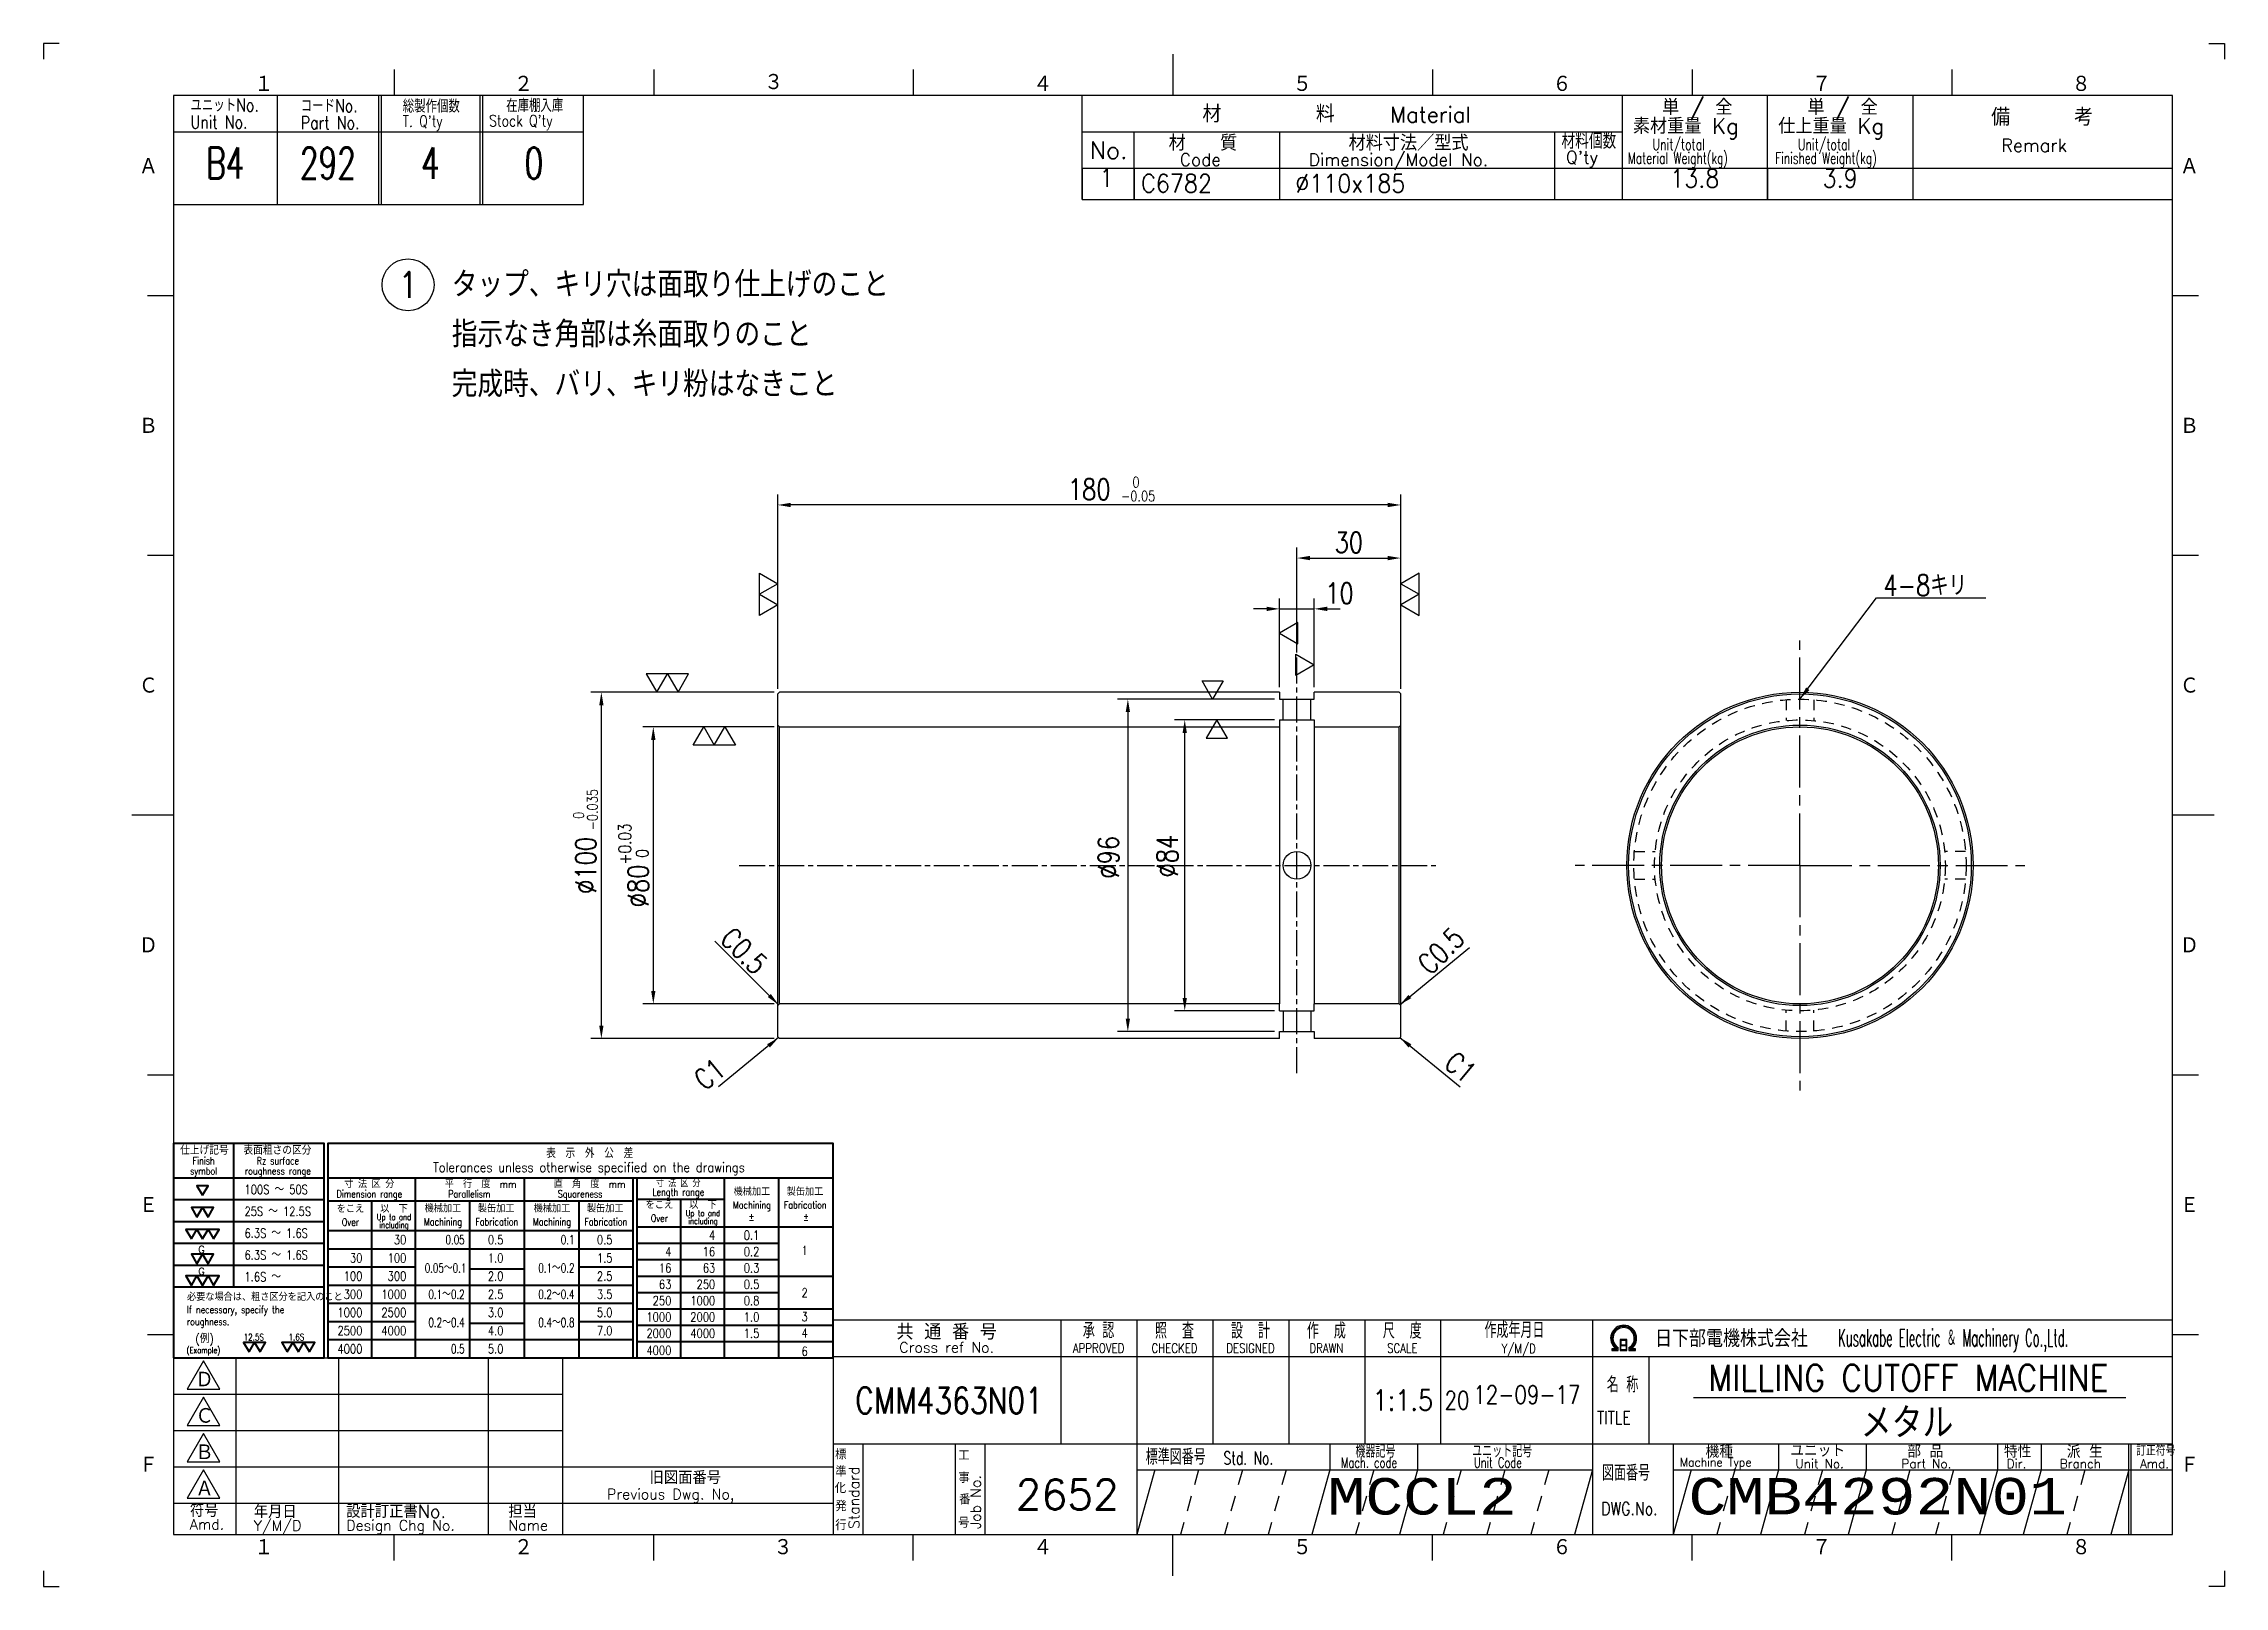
# Model space of a CAD drawing. Extents: x 0 to 630, y 0 to 445.
import ezdxf
from ezdxf.enums import TextEntityAlignment as Align

# ---------------------------------------------------------------- set-up
doc = ezdxf.new("R2010")
doc.units = 0
doc.header["$LTSCALE"] = 1.5
for name, pattern in [('GEN3A', [3.5, 2, -1.5]), ('GEN7', [15, 10, -1.5, 2, -1.5]), ('GEN7A', [7.5, 5, -0.75, 1, -0.75])]:
    doc.linetypes.add(name, pattern=pattern)
doc.layers.get('0').update_dxf_attribs({"linetype": 'CONTINUOUS'})
doc.layers.get('DEFPOINTS').update_dxf_attribs({"linetype": 'CONTINUOUS'})
for name, color, linetype in [('2', 5, 'CONTINUOUS'), ('3A', 6, 'GEN3A'), ('5', 3, 'CONTINUOUS'), ('6', 52, 'CONTINUOUS'), ('7', 4, 'GEN7'), ('7A', 4, 'GEN7A'), ('8', 1, 'CONTINUOUS'), ('RAHM2', 1, 'CONTINUOUS'), ('RAHM3', 52, 'CONTINUOUS')]:
    doc.layers.add(name, color=color, linetype=linetype)
doc.layers.add('WAKU', color=7, linetype='CONTINUOUS', lineweight=40)
doc.styles.add('DIMENSION', font='monotxt.shx', dxfattribs={"bigfont": 'bigfont.shx'})
doc.styles.get("Standard").update_dxf_attribs({"font": 'simplex.shx', "width": 0.8, "bigfont": 'extfont.shx'})
doc.dimstyles.new('GEN-ISO', dxfattribs={"dimscale": 1.5, "dimtxt": 4, "dimasz": 2.5, "dimexe": 2, "dimexo": 1, "dimgap": 1, "dimtad": 3, "dimdec": 0, "dimdsep": 46, "dimtxsty": 'Standard', "dimcen": 0, "dimclrt": 52, "dimadec": 0, "dimazin": 0, "dimtp": 0.1, "dimtm": 0.1, "dimtfac": 0.6, "dimtdec": 0, "dimtmove": 2, "dimatfit": 3, "dimfxl": 1, "dimarcsym": 0})

# ---------------------------------------------------------------- blocks, each defined once
blk = doc.blocks.new('STDBUHIN')
at = {"color": 7}
for p, q in [((0, 0), (0, -6)), ((10, 0), (10, -6)), ((38, 0), (38, -6)), ((91, 0), (91, -6)), ((104, 0), (104, -6)), ((132, 0), (132, -6)), ((160, 0), (160, -6)), ((0, -6), (210, -6))]:
    blk.add_line(p, q, dxfattribs=at)
at = {"layer": 'RAHM3', "color": 7, "width": 0.9}
for tag, p in [('1GENST', (4.710911, -4.609434)), ('4GENST', (96.434633, -4.658422)), ('5GENST', (118, -4.729)), ('6GENST', (146, -4.729))]:
    blk.add_attdef(tag, text='', height=3.5, dxfattribs=at).set_placement(p, align=Align.BOTTOM_CENTER)
at = {"layer": 'RAHM3', "color": 7}
for tag, p, width in [('2GENST', (11.373533, -4.658422), 0.8), ('3GENST', (41.070972, -4.658422), 0.8), ('7GENST', (162.759538, -4.671383), 0.9)]:
    blk.add_attdef(tag, p, '', height=3.5, dxfattribs=dict(at, width=width))
blk = doc.blocks.new('GENBALLOON1')
blk.add_circle((0, 0), 5)
at = {"flags": 1}
blk.add_attdef('GEN_PARENT', text='', height=2.5, dxfattribs=at).set_placement((0, 0), align=Align.MIDDLE)
blk.add_attdef('REF_NO', text='', height=3.5).set_placement((0, 0), align=Align.MIDDLE)
at = {"color": 7, "flags": 1}
for tag, p in [('5GENINF', (6.43, 0.96)), ('6GENINF', (6.43, 0.63)), ('7GENINF', (6.43, 0.3)), ('8GENINF', (6.43, -0.04)), ('9GENINF', (6.43, -0.37)), ('3GENINF', (6.43, -2.34)), ('4GENINF', (6.43, -2.67)), ('10GENINF', (6.43, -0.7)), ('11GENINF', (6.43, -1)), ('12GENINF', (6.43, -1.34)), ('13GENINF', (6.43, -1.67)), ('14GENINF', (6.43, -2)), ('15GENINF', (6.43, -3)), ('16GENINF', (6.43, -3.34)), ('17GENINF', (6.43, -3.7)), ('18GENINF', (6.43, -4.04)), ('19GENINF', (6.43, -4.37)), ('20GENINF', (6.43, -4.7)), ('21GENINF', (6.43, -5.04)), ('22GENINF', (6.43, -5.37))]:
    blk.add_attdef(tag, p, '', height=0.2, dxfattribs=at)
blk = doc.blocks.new('*D3')
at = {"layer": '5', "color": 0, "lineweight": -2, "transparency": 16777216}
for p, q in [((355.57, 256.2), (310.22, 256.2)), ((313.22, 252.45), (313.22, 163.95)), ((355.57, 160.2), (310.22, 160.2))]:
    blk.add_line(p, q, dxfattribs=at)
at = {"layer": '5', "color": 0, "transparency": 16777216}
for points in [[(312.6, 252.45), (313.85, 252.45), (313.22, 256.2)], [(312.6, 163.95), (313.85, 163.95), (313.22, 160.2)]]:
    blk.add_solid(points, dxfattribs=at)
at = {"layer": 'DEFPOINTS', "color": 0, "transparency": 16777216}
for p in [(357.07, 256.2), (313.22, 160.2), (357.07, 160.2)]:
    blk.add_point(p, dxfattribs=at)
at = {"layer": '5', "color": 52, "transparency": 16777216, "insert": (307.63, 210.55), "char_height": 6, "attachment_point": 5, "rotation": 90}
blk.add_mtext('%%C96', dxfattribs=at)
blk = doc.blocks.new('許容数値')
at = {"layer": '5', "color": 52, "width": 0.8}
for tag, p in [('上', (0, 3.2)), ('下', (0, 0))]:
    blk.add_attdef(tag, p, '', height=2.4, dxfattribs=at)
blk = doc.blocks.new('*D4')
at = {"layer": '5', "color": 0, "lineweight": -2, "transparency": 16777216}
for p, q in [((851.53, 258.2), (798.59, 258.2)), ((801.59, 161.95), (801.59, 254.45)), ((851.53, 158.2), (798.59, 158.2))]:
    blk.add_line(p, q, dxfattribs=at)
at = {"layer": '5', "color": 0, "transparency": 16777216}
for points in [[(800.97, 254.45), (802.22, 254.45), (801.59, 258.2)], [(800.97, 161.95), (802.22, 161.95), (801.59, 158.2)]]:
    blk.add_solid(points, dxfattribs=at)
at = {"layer": 'DEFPOINTS', "color": 0, "transparency": 16777216}
for p in [(801.59, 258.2), (853.03, 258.2), (853.03, 158.2)]:
    blk.add_point(p, dxfattribs=at)
at = {"layer": '5', "color": 52, "transparency": 16777216, "insert": (797.09, 208.2), "char_height": 6, "attachment_point": 5, "rotation": 90}
blk.add_mtext('%%C100', dxfattribs=at)
blk = doc.blocks.new('*D5')
at = {"layer": '5', "color": 0, "lineweight": -2, "transparency": 16777216}
for p, q in [((852.53, 259.2), (852.53, 315.28)), ((1032.53, 259.2), (1032.53, 315.28)), ((1028.78, 312.28), (856.28, 312.28))]:
    blk.add_line(p, q, dxfattribs=at)
at = {"layer": '5', "color": 0, "transparency": 16777216}
for points in [[(856.28, 312.9), (856.28, 311.65), (852.53, 312.28)], [(1028.78, 312.9), (1028.78, 311.65), (1032.53, 312.28)]]:
    blk.add_solid(points, dxfattribs=at)
at = {"layer": 'DEFPOINTS', "color": 0, "transparency": 16777216}
for p in [(852.53, 312.28), (852.53, 257.7), (1032.53, 257.7)]:
    blk.add_point(p, dxfattribs=at)
at = {"layer": '5', "color": 52, "transparency": 16777216, "insert": (942.53, 316.78), "char_height": 6, "attachment_point": 5}
blk.add_mtext('180', dxfattribs=at)
blk = doc.blocks.new('*D6')
at = {"layer": '5', "color": 0, "lineweight": -2, "transparency": 16777216}
for p, q in [((362.07, 269.7), (362.07, 299.95)), ((365.82, 296.95), (388.32, 296.95)), ((392.07, 259.2), (392.07, 299.95))]:
    blk.add_line(p, q, dxfattribs=at)
at = {"layer": '5', "color": 0, "transparency": 16777216}
for points in [[(365.82, 297.57), (365.82, 296.32), (362.07, 296.95)], [(388.32, 297.57), (388.32, 296.32), (392.07, 296.95)]]:
    blk.add_solid(points, dxfattribs=at)
at = {"layer": 'DEFPOINTS', "color": 0, "transparency": 16777216}
for p in [(392.07, 296.95), (362.07, 268.2), (392.07, 257.7)]:
    blk.add_point(p, dxfattribs=at)
at = {"layer": '5', "color": 52, "transparency": 16777216, "insert": (377.07, 301.45), "char_height": 6, "attachment_point": 5}
blk.add_mtext('30', dxfattribs=at)
blk = doc.blocks.new('*D7')
at = {"layer": '5', "color": 0, "lineweight": -2, "transparency": 16777216}
for p, q in [((357.07, 259.7), (357.07, 285.28)), ((367.07, 259.7), (367.07, 285.28)), ((353.32, 282.28), (349.57, 282.28)), ((357.07, 282.28), (367.07, 282.28)), ((370.82, 282.28), (374.57, 282.28))]:
    blk.add_line(p, q, dxfattribs=at)
at = {"layer": '5', "color": 0, "transparency": 16777216}
for points in [[(353.32, 282.9), (353.32, 281.65), (357.07, 282.28)], [(370.82, 282.9), (370.82, 281.65), (367.07, 282.28)]]:
    blk.add_solid(points, dxfattribs=at)
at = {"layer": 'DEFPOINTS', "color": 0, "transparency": 16777216}
for p in [(367.07, 282.28), (357.07, 258.2), (367.07, 258.2)]:
    blk.add_point(p, dxfattribs=at)
at = {"layer": '5', "color": 52, "transparency": 16777216, "insert": (374.37, 286.78), "char_height": 6, "attachment_point": 5}
blk.add_mtext('10', dxfattribs=at)
blk = doc.blocks.new('*D8')
at = {"layer": '5', "color": 0, "lineweight": -2, "transparency": 16777216}
for p, q in [((355.57, 250.2), (326.66, 250.2)), ((329.66, 169.95), (329.66, 246.45)), ((355.57, 166.2), (326.66, 166.2))]:
    blk.add_line(p, q, dxfattribs=at)
at = {"layer": '5', "color": 0, "transparency": 16777216}
for points in [[(329.03, 246.45), (330.28, 246.45), (329.66, 250.2)], [(329.03, 169.95), (330.28, 169.95), (329.66, 166.2)]]:
    blk.add_solid(points, dxfattribs=at)
at = {"layer": 'DEFPOINTS', "color": 0, "transparency": 16777216}
for p in [(329.66, 250.2), (357.07, 250.2), (357.07, 166.2)]:
    blk.add_point(p, dxfattribs=at)
at = {"layer": '5', "color": 52, "transparency": 16777216, "insert": (324.63, 210.88), "char_height": 6, "attachment_point": 5, "rotation": 90}
blk.add_mtext('%%C84', dxfattribs=at)
blk = doc.blocks.new('*D9')
at = {"layer": '5', "color": 0, "lineweight": -2, "transparency": 16777216}
for p, q in [((851.53, 248.2), (813.59, 248.2)), ((816.59, 244.45), (816.59, 171.95)), ((851.53, 168.2), (813.59, 168.2))]:
    blk.add_line(p, q, dxfattribs=at)
at = {"layer": '5', "color": 0, "transparency": 16777216}
for points in [[(815.97, 244.45), (817.22, 244.45), (816.59, 248.2)], [(815.97, 171.95), (817.22, 171.95), (816.59, 168.2)]]:
    blk.add_solid(points, dxfattribs=at)
at = {"layer": 'DEFPOINTS', "color": 0, "transparency": 16777216}
for p in [(853.03, 248.2), (816.59, 168.2), (853.03, 168.2)]:
    blk.add_point(p, dxfattribs=at)
at = {"layer": '5', "color": 52, "transparency": 16777216, "insert": (810.89, 208.2), "char_height": 6, "attachment_point": 5, "rotation": 90}
blk.add_mtext('%%C80{\\H3.600000;\\S+0.03^  0;}', dxfattribs=at)
blk = doc.blocks.new('1A3ﾌﾞﾋﾝ')
at = {"layer": 'RAHM2', "color": 5, "linetype": 'Continuous'}
for p, q in [((3, 297), (0, 297)), ((0, 297), (0, 294)), ((217.5, 295), (217.5, 287)), ((417, 297), (420, 297)), ((420, 297), (420, 294)), ((67.5, 292), (67.5, 287)), ((117.5, 292), (117.5, 287)), ((167.5, 292), (167.5, 287)), ((267.5, 292), (267.5, 287)), ((317.5, 292), (317.5, 287)), ((367.5, 292), (367.5, 287)), ((410, 287), (25, 287)), ((25, 287), (25, 10)), ((104, 266), (104, 287)), ((410, 10), (410, 287)), ((25, 266), (64.5, 266)), ((64.5, 266), (104, 266)), ((20, 248.5), (25, 248.5)), ((410, 248.5), (415, 248.5)), ((20, 198.5), (25, 198.5)), ((410, 198.5), (415, 198.5)), ((17, 148.5), (25, 148.5)), ((410, 148.5), (418, 148.5)), ((20, 98.5), (25, 98.5)), ((410, 98.5), (415, 98.5)), ((20, 48.5), (25, 48.5)), ((410, 48.5), (415, 48.5)), ((25, 10), (410, 10)), ((67.5, 5), (67.5, 10)), ((117.5, 5), (117.5, 10)), ((217.5, 2), (217.5, 10)), ((267.5, 5), (267.5, 10)), ((317.5, 5), (317.5, 10)), ((367.5, 5), (367.5, 10)), ((0, 3), (0, 0)), ((0, 0), (3, 0)), ((420, 0), (417, 0)), ((420, 3), (420, 0))]:
    blk.add_line(p, q, dxfattribs=at)
at = {"layer": 'RAHM2', "color": 7, "linetype": 'Continuous'}
for p, q in [((45, 287), (45, 266)), ((64.5, 287), (64.5, 266)), ((65, 287), (65, 266)), ((84, 287), (84, 266)), ((84.5, 287), (84.5, 266)), ((200, 267), (200, 287)), ((304, 287), (304, 267)), ((332, 267), (332, 287)), ((360, 287), (360, 267)), ((25, 280), (64.5, 280)), ((64.5, 280), (104, 280)), ((200, 280), (304, 280)), ((210, 267), (210, 280)), ((238, 280), (238, 267)), ((291, 280), (291, 267)), ((200, 273), (410, 273)), ((200, 267), (410, 267)), ((195.93, 51.26), (195.93, 27.42)), ((210.55, 51.26), (210.55, 10)), ((225.18, 51.26), (225.18, 27.42)), ((239.8, 51.26), (239.8, 27.42)), ((254.43, 51.26), (254.43, 27.42)), ((269.05, 51.26), (269.05, 27.42)), ((298.3, 51.26), (298.3, 10)), ((25, 44), (100, 44)), ((37, 44), (37, 10)), ((56.8, 44), (56.8, 10)), ((85.6, 44), (85.6, 10)), ((100, 10), (100, 44)), ((152.05, 44.26), (410, 44.26)), ((269.05, 44.26), (269.05, 27.42)), ((298.3, 44.26), (298.3, 44.26)), ((309.17, 44.26), (309.17, 27.42)), ((25, 37), (100, 37)), ((25, 30), (100, 30)), ((152.05, 27.42), (410, 27.42)), ((157.77, 27.42), (157.77, 10)), ((175.59, 27.42), (175.59, 10)), ((181.3, 27.42), (181.3, 10)), ((247.73, 27.42), (247.73, 22.42)), ((264.59, 27.42), (264.59, 22.42)), ((313.83, 27.42), (313.83, 10)), ((334.15, 27.42), (334.15, 22.42)), ((351, 27.42), (351, 22.42)), ((376.29, 27.42), (376.29, 22.42)), ((384.72, 27.42), (384.72, 22.42)), ((401.57, 10), (401.57, 27.42)), ((402.07, 10), (402.07, 27.42)), ((25, 23), (100, 23)), ((100, 23), (152.05, 23)), ((210.55, 22.42), (298.3, 22.42)), ((313.83, 22.42), (410, 22.42)), ((25, 16), (100, 16)), ((100, 16), (152.05, 16)), ((167.5, 5), (167.5, 10))]:
    blk.add_line(p, q, dxfattribs=at)
at = {"layer": 'RAHM2', "color": 3, "linetype": 'Continuous'}
for p, q in [((317.73, 36.35), (401.03, 36.35)), ((214.02, 22.42), (210.55, 10)), ((247.73, 22.42), (244.26, 10)), ((264.59, 22.42), (261.12, 10)), ((298.3, 22.42), (294.83, 10)), ((334.15, 22.42), (330.68, 10)), ((351, 22.42), (347.54, 10)), ((376.29, 22.42), (372.82, 10)), ((384.72, 22.42), (381.25, 10))]:
    blk.add_line(p, q, dxfattribs=at)
at = {"layer": 'RAHM2', "color": 3, "linetype": 'GEN3A'}
for p, q in [((222.44, 22.42), (218.98, 10)), ((230.87, 22.42), (227.41, 10)), ((239.3, 22.42), (235.84, 10)), ((256.16, 22.42), (252.69, 10)), ((273.01, 22.42), (269.55, 10)), ((281.44, 22.42), (277.98, 10)), ((289.87, 22.42), (286.41, 10)), ((325.72, 22.42), (322.25, 10)), ((342.57, 22.42), (339.11, 10)), ((359.43, 22.42), (355.97, 10)), ((367.86, 22.42), (364.39, 10)), ((393.14, 22.42), (389.68, 10))]:
    blk.add_line(p, q, dxfattribs=at)
at = {"layer": 'RAHM2', "color": 5, "linetype": 'Continuous'}
blk.add_lwpolyline([(410, 51.26), (152.05, 51.26), (152.05, 10)], dxfattribs=at)
at = {"layer": 'RAHM2', "color": 7, "linetype": 'Continuous'}
for points in [[(303.62, 47.51), (303.62, 45.4), (304.92, 45.4), (304.92, 47.51), (303.62, 47.51)], [(303.77, 47.36), (303.77, 46.53), (304.77, 46.53), (304.77, 47.36), (303.77, 47.36)], [(304.77, 46.38), (304.77, 45.55), (303.77, 45.55), (303.77, 46.38), (304.77, 46.38)], [(302.02, 45.4), (303.22, 45.4), (303.22, 46.01)], [(302.02, 45.58), (302.97, 45.58), (302.97, 45.91)], [(302.72, 45.82), (302.72, 45.75), (302.02, 45.75), (302.02, 45.4)], [(305.32, 45.98), (305.32, 45.4), (306.58, 45.4), (306.58, 45.75), (305.85, 45.75), (305.85, 45.8)], [(305.57, 45.87), (305.57, 45.58), (306.58, 45.58)]]:
    blk.add_lwpolyline(points, dxfattribs=at)
for points in [[(30.79, 43.41), (27.65, 37.97), (33.92, 37.97)], [(30.79, 36.41), (27.65, 30.97), (33.92, 30.97)], [(30.79, 29.41), (27.65, 23.97), (33.92, 23.97)], [(30.79, 22.41), (27.65, 16.97), (33.92, 16.97)]]:
    blk.add_lwpolyline(points, close=True, dxfattribs=at)
at = {"layer": 'RAHM2', "color": 3, "linetype": 'Continuous'}
for points in [[(317.29, 22.42), (313.83, 10)], [(401.57, 22.42), (401.57, 22.42), (398.11, 10)]]:
    blk.add_lwpolyline(points, dxfattribs=at)
at = {"layer": 'RAHM2', "color": 7, "linetype": 'Continuous'}
for radius, start, end in [(2.5, 308.2706, 230.8952), (2.28, 303.9949, 234.4013), (2.06, 299.8294, 238.4756)]:
    blk.add_arc((304.3, 47.76), radius, start, end, dxfattribs=at)
at = {"layer": 'RAHM2', "color": 5, "linetype": 'Continuous'}
for s, p in [('１', (40.6, 287.58)), ('２', (90.6, 287.58)), ('４', (190.6, 287.58)), ('５', (240.6, 287.58)), ('６', (290.6, 287.58)), ('７', (340.6, 287.58)), ('８', (390.6, 287.58)), ('Ａ', (18.36, 271.74)), ('Ａ', (411.44, 271.74)), ('Ｂ', (18.36, 221.74)), ('Ｂ', (411.44, 221.74)), ('Ｃ', (18.36, 171.74)), ('Ｃ', (411.44, 171.74)), ('Ｄ', (18.36, 121.74)), ('Ｄ', (411.44, 121.74)), ('Ｅ', (18.36, 71.74)), ('Ｅ', (411.44, 71.74)), ('Ｆ', (18.36, 21.74)), ('Ｆ', (411.44, 21.74)), ('１', (40.6, 5.87)), ('２', (90.6, 5.87)), ('３', (140.6, 5.87)), ('４', (190.6, 5.87)), ('５', (240.6, 5.87)), ('６', (290.6, 5.87)), ('７', (340.6, 5.87)), ('８', (390.6, 5.87))]:
    blk.add_text(s, height=3.31, dxfattribs=at).set_placement(p)
blk.add_text('３', height=3.31, dxfattribs=at).set_placement((140.6, 289.58), align=Align.MIDDLE)
at = {"layer": 'RAHM2', "color": 7, "linetype": 'Continuous'}
for s, height, width, p in [('ユニットNo.', 2.5, 0.8, (28.29, 283.92)), ('コードNo.', 2.5, 0.8, (49.52, 283.81)), ('総製作個数', 2.5, 0.8, (69.17, 283.72)), ('在庫棚入庫', 2.5, 0.8, (89.08, 283.82)), ('Unit No.', 2.5, 0.8, (28.29, 280.64)), ('Part No.', 2.5, 0.8, (49.52, 280.53)), ("T. Q'ty", 2.2, 0.8, (69.17, 280.96)), ("Stock Q'ty", 2.2, 0.8, (85.8, 281.06)), ('材料個数', 3, 0.8, (292.32, 276.75)), ('Unit/total', 2.2, 0.7, (309.86, 276.49)), ('Unit/total', 2.2, 0.7, (337.86, 276.49)), ('Material Weight(kg)', 2.2, 0.68, (305.1, 273.86)), ('Finished Weight(kg)', 2.2, 0.68, (333.46, 273.86)), ('作成年月日', 3, 0.7, (277.49, 47.82)), ('Y/M/D', 1.8, 0.8, (280.79, 44.87)), ('Kusakabe Electric ＆ Machinery Co.,Ltd.', 3.3108, 0.5, (345.56, 46.19)), ('名 称', 3, 0.7, (301.06, 37.33)), ('20', 3.5, 0.8, (269.81, 34.08)), ('TITLE', 2.5, 0.8, (299.18, 31.25)), ('標準図番号', 3, 0.7, (212.26, 23.44)), ('Std. No.', 2.5, 0.7, (227.23, 23.44)), ('機器記号', 2.5, 0.7, (252.65, 24.77)), ('ユニット記号', 2.5, 0.7, (275.14, 24.85)), ('訂正符号', 2, 0.7, (403.01, 25.16)), ('Mach. code', 2, 0.7, (249.86, 22.83)), ('Unit Code', 2, 0.7, (275.45, 22.83)), ('図面番号', 3, 0.7, (300.15, 20.37)), ('Machine Type', 1.7, 0.9, (315.15, 23.05))]:
    blk.add_text(s, height=height, dxfattribs=dict(at, width=width)).set_placement(p)
for s, height, p in [('単 / 全', 3, (311.71, 283.26)), ('単 / 全', 3, (339.71, 283.26)), ('材\u3000\u3000\u3000\u3000\u3000料', 3.311, (223.18, 281.82)), ('Material', 3, (259.34, 281.82)), ('素材重量 Kg', 3, (306.08, 279.63)), ('仕上重量 Kg', 3, (334.08, 279.63)), ('備     考', 3.311, (375.08, 281.21)), ('No.', 3.311, (201.5, 274.82)), ('材\u3000\u3000質', 3, (216.68, 276.39)), ('材料寸法／型式', 3, (251.33, 276.39)), ('Remark', 2.5, (377.03, 276.16)), ('Code', 2.4, (218.82, 273.45)), ('Dimension/Model No.', 2.4, (243.65, 273.45)), ("Q'ty", 2.4, (293.19, 273.93)), ('Ｄ', 3.2, (29.23, 38.2)), ('Ｃ', 3.2, (29.23, 31.2)), ('Ｂ', 3.2, (29.23, 24.2)), ('標', 2, (152.44, 24.43)), ('工', 2, (176.15, 24.24)), ('機種', 2.4, (320.08, 24.76)), ('ユニット', 2.4, (336.39, 24.96)), ('部 品', 2.4, (358.93, 24.79)), ('特性', 2.4, (377.55, 24.78)), ('派 生', 2.4, (389.65, 24.72)), ('旧図面番号', 2.5, (116.71, 19.69)), ('準', 2, (152.47, 21.11)), ('事', 2, (176.17, 19.92)), ('Unit No.', 1.7, (337.39, 22.76)), ('Part No.', 1.7, (357.81, 22.76)), ('Dir.', 1.7, (378.09, 22.76)), ('Branch', 1.7, (388.28, 22.76)), ('Amd.', 1.7, (403.74, 22.76)), ('Ａ', 3.2, (29.23, 17.2)), ('Previous Dwg. No,', 2, (108.5, 16.75)), ('化', 2, (152.37, 17.95)), ('番', 2, (176.31, 15.76)), ('Amd.', 2, (28.17, 10.93)), ('符号', 2.5, (28.17, 13.37)), ('Y/M/D', 2, (40.49, 10.7)), ('年月日', 2.5, (40.49, 13.14)), ('設計訂正書No.', 2.5, (58.29, 13.18)), ('Design Chg No.', 2, (58.29, 10.75)), ('担当', 2.5, (89.5, 13.18)), ('Name', 2, (89.5, 10.75)), ('行', 2, (152.46, 10.82)), ('発', 2, (152.46, 14.47)), ('号', 2, (176.11, 11.28))]:
    blk.add_text(s, height=height, dxfattribs=at).set_placement(p)
for s, height, p in [('共 通 番 号', 3, (173.93, 49.14)), ('Cross ref No.', 2, (173.93, 46.01))]:
    blk.add_text(s, height=height, dxfattribs=at).set_placement(p, align=Align.MIDDLE)
for s, height, width, p in [('承 認', 3, 0.7, (203.18, 49.35)), ('照  査', 3, 0.7, (217.8, 49.35)), ('設  計', 3, 0.7, (232.43, 49.35)), ('作  成', 3, 0.7, (247.05, 49.35)), ('尺  度', 3, 0.7, (261.67, 49.35)), ('APPROVED', 1.8, 0.8, (203.18, 45.85)), ('CHECKED', 1.8, 0.8, (217.8, 45.85)), ('DESIGNED', 1.8, 0.8, (232.43, 45.85)), ('DRAWN', 1.8, 0.8, (247.05, 45.85)), ('SCALE', 1.8, 0.8, (261.67, 45.85)), ('DWG.No.', 2.5, 0.8, (305.41, 14.96))]:
    blk.add_text(s, height=height, dxfattribs=dict(at, width=width)).set_placement(p, align=Align.MIDDLE)
at = {"layer": 'RAHM2', "color": 7, "linetype": 'Continuous', "width": 0.844147}
blk.add_text('日下部電機株式会社', height=3.311, dxfattribs=at).set_placement((310.35, 46.06), (339.79, 46.06), align=Align.FIT)
at = {"layer": 'RAHM2', "color": 7, "linetype": 'Continuous'}
for s, p in [('Standard', (157.07, 11.05)), ('Job No.', (180.5, 11.05))]:
    blk.add_text(s, height=2, rotation=90, dxfattribs=at).set_placement(p)
at = {"layer": 'RAHM2', "color": 5, "linetype": 'Continuous', "width": 0.7}
for tag, p in [('HEADER3', (35, 274.01)), ('HEADER4', (54.75, 274)), ('HEADER15', (74.49, 274)), ('HEADER16', (94.43, 274))]:
    blk.add_attdef(tag, text='', height=6, dxfattribs=at).set_placement(p, align=Align.MIDDLE)
at = {"layer": 'RAHM2', "color": 7, "linetype": 'Continuous'}
blk.add_attdef('HEADER5', text='', height=2.5, dxfattribs=at).set_placement((63.69, 267.1), align=Align.BOTTOM_RIGHT)
for tag, height, width, p in [('HEADER1', 5, 0.9, (359.12, 40.15)), ('HEADER25', 3.2, 0.63, (46.91, 40.38)), ('HEADER23', 3.33, 0.8, (71.4, 40.2)), ('HEADER24', 3.5, 0.8, (92.57, 40.22)), ('HEADER7', 5, 0.8, (174.38, 35.8)), ('GEN-TITLE-SCA', 4, 0.85, (261.79, 35.85)), ('HEADER22', 3.2, 0.63, (46.91, 33.38)), ('HEADER20', 3.33, 0.8, (71.4, 33.2)), ('HEADER21', 3.5, 0.8, (92.57, 33.22)), ('HEADER2', 6, 0.9, (358.89, 31.68)), ('HEADER19', 3.2, 0.63, (46.91, 26.38)), ('HEADER17', 3.33, 0.8, (71.4, 26.2)), ('HEADER18', 3.5, 0.8, (92.57, 26.22)), ('HEADER11', 3.2, 0.63, (46.91, 19.38)), ('HEADER9', 3.33, 0.8, (71.4, 19.2)), ('HEADER10', 3.5, 0.8, (92.57, 19.22)), ('HEADER14', 3.31, 0.8, (126.54, 12.82))]:
    blk.add_attdef(tag, text='', height=height, dxfattribs=dict(at, width=width)).set_placement(p, align=Align.MIDDLE)
at = {"layer": 'RAHM2', "color": 7, "linetype": 'Continuous', "width": 0.8}
blk.add_attdef('GEN-TITLE-DAT', text='', height=3.5, dxfattribs=at).set_placement((275.35, 34.1), align=Align.BOTTOM_LEFT)
at = {"layer": 'RAHM2', "color": 5, "linetype": 'Continuous'}
blk.add_attdef('HEADER6', text='', height=5.8, dxfattribs=at).set_placement((207.09, 13.03), align=Align.BOTTOM_RIGHT)
at = {"layer": 'RAHM2', "color": 5, "linetype": 'Continuous', "style": 'DIMENSION', "width": 1.2}
for tag, p in [('HEADER13', (213.56, 11.75)), ('HEADER12', (247.26, 11.72)), ('GEN-TITLE-DWG', (316.79, 11.74))]:
    blk.add_attdef(tag, text='', height=7.02, dxfattribs=at).set_placement(p, align=Align.BOTTOM_LEFT)
at = {"layer": 'RAHM2', "color": 5, "linetype": 'Continuous', "style": 'DIMENSION'}
blk.add_attdef('HEADER8', text='', height=7.02, dxfattribs=at).set_placement((408.58, 11.71), align=Align.BOTTOM_RIGHT)
blk = doc.blocks.new('注釈')
at = {"layer": '6', "width": 0.9}
for s, p in [('タップ、キリ穴は面取り仕上げのこと', (0, 19.2)), ('指示なき角部は糸面取りのこと', (0, 9.6)), ('完成時、バリ、キリ粉はなきこと', (0, 0))]:
    blk.add_text(s, height=5, dxfattribs=at).set_placement(p)
blk = doc.blocks.new('A$C09225E11')
at = {"layer": 'WAKU', "color": 7, "linetype": 'Continuous'}
for p, q in [((11.55, 41.26), (11.55, 13.66)), ((0, 34.66), (29.05, 34.66)), ((29.75, 34.66), (127.05, 34.66)), ((46.55, 34.66), (46.55, 0)), ((67.55, 34.66), (67.55, 0)), ((88.55, 0), (88.55, 34.66)), ((89.25, 34.66), (89.25, 0)), ((106.05, 34.66), (106.05, 0)), ((116.55, 34.66), (116.55, 0)), ((29.75, 30.21), (88.55, 30.21)), ((38.15, 30.21), (38.15, 0)), ((57.05, 30.21), (57.05, 0)), ((78.05, 30.21), (78.05, 0)), ((89.25, 30.56), (106.05, 30.56)), ((97.65, 32.56), (97.65, 32.54)), ((97.65, 30.56), (97.65, 0)), ((29.75, 24.5), (88.55, 24.5)), ((89.25, 25.2), (127.05, 25.2)), ((0, 13.66), (29.05, 13.66))]:
    blk.add_line(p, q, dxfattribs=at)
at = {"layer": 'WAKU', "color": 3}
for p, q in [((0, 30.46), (29.05, 30.46)), ((0, 26.26), (29.05, 26.26)), ((0, 22.06), (29.05, 22.06)), ((89.25, 22.05), (116.55, 22.05)), ((0, 17.86), (29.05, 17.86)), ((29.75, 21), (88.55, 21)), ((29.75, 17.5), (46.55, 17.5)), ((57.05, 17.15), (67.55, 17.15)), ((89.25, 18.9), (116.55, 18.9)), ((29.75, 14), (88.55, 14)), ((89.25, 15.75), (127.05, 15.75)), ((29.75, 10.5), (88.55, 10.5)), ((89.25, 9.45), (127.05, 9.45)), ((29.75, 7), (46.55, 7)), ((57.05, 6.65), (67.55, 6.65)), ((89.25, 6.3), (127.05, 6.3)), ((29.75, 3.5), (88.55, 3.5)), ((89.25, 3.15), (127.05, 3.15))]:
    blk.add_line(p, q, dxfattribs=at)
at = {"layer": 'WAKU'}
for p, q in [((78.05, 17.5), (88.55, 17.5)), ((89.25, 12.6), (116.55, 12.6)), ((78.05, 7), (88.55, 7))]:
    blk.add_line(p, q, dxfattribs=at)
for points in [[(0, 0), (29.05, 0), (29.05, 41.26), (0, 41.26)], [(29.75, 0), (127.05, 0), (127.05, 41.26), (29.75, 41.26)]]:
    blk.add_lwpolyline(points, close=True, dxfattribs=at)
at = {"layer": 'WAKU', "color": 7, "linetype": 'Continuous'}
for points in [[(5.6, 31.29), (6.66, 33.12), (4.54, 33.12), (5.6, 31.29)], [(4.54, 27.09), (5.6, 28.92), (3.48, 28.92), (4.54, 27.09)], [(6.66, 27.09), (7.72, 28.92), (5.6, 28.92), (6.66, 27.09)], [(3.48, 22.89), (4.54, 24.72), (2.42, 24.72), (3.48, 22.89)], [(5.6, 22.89), (6.66, 24.72), (4.54, 24.72), (5.6, 22.89)], [(7.72, 22.89), (8.78, 24.72), (6.66, 24.72), (7.72, 22.89)], [(4.54, 18.12), (5.6, 19.96), (3.48, 19.96), (4.54, 18.12)], [(6.66, 18.12), (7.72, 19.96), (5.6, 19.96), (6.66, 18.12)], [(3.48, 13.92), (4.54, 15.76), (2.42, 15.76), (3.48, 13.92)], [(5.6, 13.92), (6.66, 15.76), (4.54, 15.76), (5.6, 13.92)], [(7.72, 13.92), (8.78, 15.76), (6.66, 15.76), (7.72, 13.92)], [(14.56, 1.14), (15.62, 2.98), (13.49, 2.98), (14.56, 1.14)], [(16.68, 1.14), (17.74, 2.98), (15.62, 2.98), (16.68, 1.14)], [(21.93, 1.14), (22.99, 2.98), (20.87, 2.98), (21.93, 1.14)], [(24.06, 1.14), (25.12, 2.98), (22.99, 2.98), (24.06, 1.14)], [(26.18, 1.14), (27.24, 2.98), (25.12, 2.98), (26.18, 1.14)]]:
    blk.add_lwpolyline(points, close=True, dxfattribs=at)
for s, height, width, p in [('仕上げ記号', 1.54, 0.9, (5.97, 39.13)), ('Finish', 1.4, 0.8, (5.82, 37.24)), ('表面粗さの区分', 1.54, 0.9, (20.03, 39.13)), ('Rz surface', 1.4, 0.8, (20.12, 37.24)), ('表\u3000示\u3000外\u3000公\u3000差', 1.8, 0.9, (80.18, 38.48)), ('symbol', 1.4, 0.8, (5.82, 35.27)), ('roughness range', 1.4, 0.8, (20.12, 35.27)), ('寸 法 区 分', 1.4, 0.9, (37.73, 32.71)), ('Tolerances unless otherwise specified on the drawings', 1.8, 0.9, (80.02, 35.77)), ('平\u3000行\u3000度\u3000mm', 1.4, 0.9, (59.16, 32.71)), ('直\u3000角\u3000度\u3000mm', 1.4, 0.9, (80.16, 32.71)), ('寸 法 区 分', 1.4, 0.8, (97.23, 32.89)), ('Dimension range', 1.4, 0.8, (37.73, 30.86)), ('をこえ', 1.4, 0.9, (34.09, 27.95)), ('以\u3000下', 1.4, 0.9, (42.49, 27.95)), ('機械加工', 1.4, 0.9, (51.91, 28.02)), ('Parallelism', 1.4, 0.8, (56.99, 30.86)), ('製缶加工', 1.4, 0.9, (62.16, 28.02)), ('機械加工', 1.4, 0.9, (72.91, 28.02)), ('Squareness', 1.4, 0.8, (78.32, 30.86)), ('製缶加工', 1.4, 0.9, (83.16, 28.02)), ('をこえ', 1.4, 0.9, (93.59, 28.7)), ('Length range', 1.4, 0.8, (97.23, 31.21)), ('以\u3000下', 1.4, 0.9, (101.99, 28.7)), ('Machining', 1.4, 0.8, (111.41, 28.72)), ('機械加工', 1.4, 0.9, (111.41, 31.24)), ('Fabrication', 1.4, 0.8, (121.68, 28.72)), ('製缶加工', 1.4, 0.9, (121.64, 31.24)), ('Over', 1.4, 0.8, (34.09, 25.42)), ('Up to and', 1.2, 0.8, (42.48, 26.5)), ('including', 1.2, 0.8, (42.49, 24.98)), ('Machining', 1.4, 0.8, (51.91, 25.49)), ('Fabrication', 1.4, 0.8, (62.28, 25.49)), ('Machining', 1.4, 0.8, (72.91, 25.49)), ('Fabrication', 1.4, 0.8, (83.28, 25.49)), ('Over', 1.4, 0.8, (93.59, 26.17)), ('Up to and', 1.2, 0.8, (101.98, 27.25)), ('including', 1.2, 0.8, (101.99, 25.73)), ('%%P', 1.4, 0.9, (111.33, 26.46)), ('%%P', 1.4, 0.9, (121.83, 26.46))]:
    blk.add_text(s, height=height, dxfattribs=dict(at, width=width)).set_placement(p, align=Align.CENTER)
for s, height, width, p in [('100S ～ 50S', 1.75, 0.8, (13.69, 31.52)), ('25S ～ 12.5S', 1.75, 0.8, (13.69, 27.32)), ('6.3S ～ 1.6S', 1.75, 0.8, (13.69, 23.12)), ('0.1', 1.75, 0.8, (109.84, 22.73)), ('0.2', 1.75, 0.8, (109.84, 19.58)), ('1', 1.75, 0.8, (120.97, 19.81)), ('6.3S ～ 1.6S', 1.75, 0.8, (13.69, 18.92)), ('0.3', 1.75, 0.8, (109.84, 16.43)), ('1.6S ～ ', 1.75, 0.8, (13.69, 14.72)), ('0.5', 1.75, 0.8, (109.84, 13.28)), ('2', 1.75, 0.8, (120.97, 11.65)), ('必要な場合は、粗さ区分を記入のこと', 1.4, 0.9, (2.61, 10.99)), ('If necessary, specify the', 1.4, 0.8, (2.61, 8.58)), ('0.8', 1.75, 0.8, (109.84, 10.13)), ('1.0', 1.75, 0.8, (109.84, 6.98)), ('3', 1.75, 0.8, (120.97, 7.04)), ('roughness.', 1.4, 0.8, (2.61, 6.26)), ('(例)', 1.6, 0.9, (4.2, 2.85)), ('12.5S', 1.26, 0.8, (13.53, 3.36)), ('1.6S', 1.26, 0.8, (22.18, 3.36)), ('1.5', 1.75, 0.8, (109.84, 3.83)), ('4', 1.75, 0.8, (120.97, 3.89)), ('(Example)', 1.2, 0.8, (2.53, 0.87)), ('6', 1.75, 0.8, (120.97, 0.39))]:
    blk.add_text(s, height=height, dxfattribs=dict(at, width=width)).set_placement(p)
for p in [(6.04, 20.15), (6.04, 15.95)]:
    blk.add_text('G', height=1.4, dxfattribs=at).set_placement(p, align=Align.RIGHT)
for s, width, p in [('30', 0.8, (44.85, 21.85)), ('0.05', 0.7, (56.08, 21.85)), ('0.5', 0.8, (63.56, 21.85)), ('0.1', 0.7, (77.24, 21.85)), ('0.5', 0.8, (84.56, 21.85)), ('4', 0.8, (95.9, 19.58)), ('16', 0.8, (104.35, 19.58)), ('4', 0.8, (104.35, 22.73)), ('30', 0.8, (36.4, 18.35)), ('100', 0.8, (44.85, 18.35)), ('0.05～0.1', 0.7, (56.41, 16.42)), ('1.0', 0.8, (63.56, 18.35)), ('0.1～0.2', 0.7, (77.24, 16.42)), ('1.5', 0.8, (84.56, 18.35)), ('16', 0.8, (95.9, 16.43)), ('63', 0.8, (104.35, 16.43)), ('300', 0.8, (36.4, 11.35)), ('100', 0.8, (36.4, 14.85)), ('1000', 0.8, (44.85, 11.35)), ('300', 0.8, (44.85, 14.85)), ('0.1～0.2', 0.7, (56.08, 11.35)), ('2.0', 0.8, (63.56, 14.85)), ('2.5', 0.8, (63.56, 11.35)), ('0.2～0.4', 0.7, (77.24, 11.35)), ('2.5', 0.8, (84.56, 14.85)), ('3.5', 0.8, (84.56, 11.35)), ('63', 0.8, (95.9, 13.28)), ('250', 0.8, (104.35, 13.28)), ('1000', 0.8, (36.4, 7.85)), ('2500', 0.8, (44.85, 7.85)), ('3.0', 0.8, (63.56, 7.85)), ('5.0', 0.8, (84.56, 7.85)), ('1000', 0.8, (95.9, 6.98)), ('250', 0.8, (95.9, 10.13)), ('2000', 0.8, (104.35, 6.98)), ('1000', 0.8, (104.35, 10.13)), ('2500', 0.8, (36.4, 4.35)), ('4000', 0.8, (44.85, 4.35)), ('0.2～0.4', 0.7, (56.08, 5.93)), ('4.0', 0.8, (63.56, 4.35)), ('0.4～0.8', 0.7, (77.24, 5.93)), ('7.0', 0.8, (84.56, 4.35)), ('2000', 0.8, (95.9, 3.83)), ('4000', 0.8, (104.35, 3.83)), ('4000', 0.8, (36.4, 0.85)), ('0.5', 0.7, (56.08, 0.85)), ('5.0', 0.8, (63.56, 0.85)), ('4000', 0.8, (95.9, 0.58))]:
    blk.add_text(s, height=1.75, dxfattribs=dict(at, width=width)).set_placement(p, align=Align.RIGHT)

msp = doc.modelspace()

# ---------------------------------------------------------------- linework, layer by layer
at = {"layer": '2'}
for p, q in [((212.5676, 258.2048), (212.0676, 257.7048)), ((212.0676, 158.7048), (212.0676, 257.7048)), ((357.0676, 258.2048), (212.5676, 258.2048)), ((357.0676, 258.2048), (357.0676, 256.2048)), ((357.0676, 256.2048), (367.0676, 256.2048)), ((358.0676, 250.2048), (358.0676, 256.2048)), ((366.0676, 250.2048), (366.0676, 256.2048)), ((391.5676, 258.2048), (367.0676, 258.2048)), ((367.0676, 256.2048), (367.0676, 258.2048)), ((391.5676, 258.2048), (392.0676, 257.7048)), ((392.0676, 158.7048), (392.0676, 257.7048)), ((212.0676, 248.7048), (212.5676, 248.2048)), ((212.5676, 168.2048), (212.5676, 248.2048)), ((212.5676, 248.2048), (357.0676, 248.2048)), ((357.0676, 250.2048), (367.0676, 250.2048)), ((357.0676, 250.2048), (357.0676, 248.2048)), ((357.0676, 248.2048), (357.0676, 168.2048)), ((367.0676, 250.2048), (367.0676, 248.2048)), ((367.0676, 248.2048), (367.0676, 168.2048)), ((367.0676, 248.2048), (391.5676, 248.2048)), ((392.0676, 248.7048), (391.5676, 248.2048)), ((391.5676, 168.2048), (391.5676, 248.2048)), ((212.0676, 167.7048), (212.5676, 168.2048)), ((357.0676, 168.2048), (212.5676, 168.2048)), ((357.0676, 166.2048), (357.0676, 168.2048)), ((357.0676, 166.2048), (367.0676, 166.2048)), ((358.0676, 166.2048), (358.0676, 160.2048)), ((366.0676, 166.2048), (366.0676, 160.2048)), ((391.5676, 168.2048), (367.0676, 168.2048)), ((367.0676, 166.2048), (367.0676, 168.2048)), ((391.5676, 168.2048), (392.0676, 167.7048)), ((212.0676, 158.7048), (212.5676, 158.2048)), ((357.0676, 158.2048), (212.5676, 158.2048)), ((357.0676, 160.2048), (367.0676, 160.2048)), ((357.0676, 158.2048), (357.0676, 160.2048)), ((367.0676, 160.2048), (367.0676, 158.2048)), ((391.5676, 158.2048), (367.0676, 158.2048)), ((392.0676, 158.7048), (391.5676, 158.2048))]:
    msp.add_line(p, q, dxfattribs=at)
for centre, radius in [((507.3868, 208.2048), 50), ((507.3868, 208.2048), 49.5), ((507.3868, 208.2048), 40.5), ((507.3868, 208.2048), 40), ((362.0676, 208.2048), 4)]:
    msp.add_circle(centre, radius, dxfattribs=at)
at = {"layer": '3A'}
for p, q in [((503.3868, 256.0378), (503.3868, 250.0139)), ((511.3868, 256.0378), (511.3868, 250.0139)), ((459.5537, 212.2048), (465.5777, 212.2048)), ((555.2198, 212.2048), (549.1959, 212.2048)), ((459.5537, 204.2048), (465.5777, 204.2048)), ((555.2198, 204.2048), (549.1959, 204.2048)), ((503.3868, 160.3717), (503.3868, 166.3957)), ((511.3868, 160.3717), (511.3868, 166.3957))]:
    msp.add_line(p, q, dxfattribs=at)
for radius in [48, 42]:
    msp.add_circle((507.3868, 208.2048), radius, dxfattribs=at)
at = {"layer": '5'}
msp.add_line((529.5029, 285.418), (561.0579, 285.418), dxfattribs=at)
at = {"layer": '7'}
for q in [(507.3868, 273.1732), (442.4184, 208.2048), (572.3552, 208.2048), (507.3868, 143.2364)]:
    msp.add_line((507.3868, 208.2048), q, dxfattribs=at)
at = {"layer": '7A'}
for p, q in [((362.0676, 148.2048), (362.0676, 268.2048)), ((200.9689, 208.2048), (402.232, 208.2048))]:
    msp.add_line(p, q, dxfattribs=at)
at = {"layer": '8'}
for points in [[(212.0676, 289.5444), (206.7643, 286.4827), (206.7643, 292.6062), (212.0676, 289.5444)], [(392.0676, 289.5444), (397.3709, 286.4827), (397.3709, 292.6062), (392.0676, 289.5444)], [(212.0676, 283.4209), (206.7643, 280.3591), (206.7643, 286.4827), (212.0676, 283.4209)], [(392.0676, 283.4209), (397.3709, 280.3591), (397.3709, 286.4827), (392.0676, 283.4209)], [(357.0676, 275.2421), (362.3709, 272.1803), (362.3709, 278.3039), (357.0676, 275.2421)], [(367.0676, 266.1328), (361.7643, 263.071), (361.7643, 269.1946), (367.0676, 266.1328)], [(177.1596, 258.2048), (180.2214, 263.5081), (174.0979, 263.5081), (177.1596, 258.2048)], [(183.2832, 258.2048), (186.3449, 263.5081), (180.2214, 263.5081), (183.2832, 258.2048)], [(337.7066, 256.2048), (334.6448, 261.5081), (340.7683, 261.5081), (337.7066, 256.2048)], [(190.6941, 248.2048), (193.7559, 242.9015), (187.6323, 242.9015), (190.6941, 248.2048)], [(196.8176, 248.2048), (199.8794, 242.9015), (193.7559, 242.9015), (196.8176, 248.2048)], [(338.9028, 250.2048), (335.8411, 244.9015), (341.9646, 244.9015), (338.9028, 250.2048)]]:
    msp.add_lwpolyline(points, close=True, dxfattribs=at)

# ---------------------------------------------------------------- block references
at = {"layer": '2', "xscale": 1.5, "yscale": 1.5, "zscale": 1.5}
msp.add_blockref('1A3ﾌﾞﾋﾝ', (0, 0), dxfattribs=at).add_auto_attribs({'GEN-TITLE-DWG': 'CMB4292N01', 'GEN-TITLE-DAT': '12-09-17', 'GEN-TITLE-SCA': '1:1.5', 'HEADER1': 'MILLING CUTOFF MACHINE', 'HEADER2': 'メタル', 'HEADER3': 'B4', 'HEADER4': '292', 'HEADER6': '2652', 'HEADER7': 'CMM4363N01', 'HEADER12': 'MCCL2', 'HEADER15': '4', 'HEADER16': '0'})
for name, p in [('注釈', (117.9028, 343.4087)), ('A$C09225E11', (37.5, 66))]:
    msp.add_blockref(name, p, dxfattribs=at)
at = {"layer": '5'}
ref = msp.add_blockref('GENBALLOON1', (105.2893, 375.8597), dxfattribs=dict(at, xscale=1.500010606703437, yscale=1.500010606703437, zscale=1.500010606703437))
ref.add_attrib('REF_NO', '1', dxfattribs={"color": 7, "height": 7.5001, "width": 0.9}).set_placement((105.2893, 375.8597), align=Align.MIDDLE_CENTER)
at = {"layer": '5', "xscale": 1.25, "yscale": 1.25, "zscale": 1.25}
msp.add_blockref('許容数値', (311.247, 313.3571), dxfattribs=at).add_auto_attribs({'上': '  0', '下': '-0.05'})
at = {"layer": '5', "xscale": 1.25, "yscale": 1.25, "zscale": 1.25, "rotation": 90}
msp.add_blockref('許容数値', (160.052, 218.3091), dxfattribs=at).add_auto_attribs({'上': '  0', '下': '-0.035'})
at = {"layer": 'RAHM2'}
ref = msp.add_blockref('STDBUHIN', (300.0001, 409.5), dxfattribs=dict(at, xscale=1.500000000000004, yscale=1.500000000000004, zscale=1.500000000000004))
ref.add_attrib('1GENST', '1', dxfattribs={"layer": 'RAHM3', "color": 7, "height": 5.25, "width": 0.9}).set_placement((307.0664, 402.5858), align=Align.BOTTOM_CENTER)
ref.add_attrib('2GENST', 'C6782', (317.0604, 402.5124), dxfattribs={"layer": 'RAHM3', "color": 7, "height": 5.25, "width": 0.9})
ref.add_attrib('3GENST', '%%C110x185', (361.6065, 402.5124), dxfattribs={"layer": 'RAHM3', "color": 7, "height": 5.25, "width": 0.9})
ref.add_attrib('5GENST', '13.8', dxfattribs={"layer": 'RAHM3', "color": 7, "height": 5.25, "width": 0.9}).set_placement((477.0001, 402.4065), align=Align.BOTTOM_CENTER)
ref.add_attrib('6GENST', '3.9', dxfattribs={"layer": 'RAHM3', "color": 7, "height": 5.25, "width": 0.9}).set_placement((519.0001, 402.4065), align=Align.BOTTOM_CENTER)

# ---------------------------------------------------------------- texts
at = {"layer": '5', "color": 52, "insert": (531.4637, 289.0604), "char_height": 5.99983, "attachment_point": 4}
msp.add_mtext('4-8キリ', dxfattribs=at)
at = {"layer": '5', "color": 52, "char_height": 5.99983}
for s, insert, attachment_point, rotation in [('C0.5', (207.4878, 178.3449), 6, 315), ('C0.5', (398.5168, 178.3449), 4, 45), ('C1', (195.6526, 150.603), 6, 39.3272702), ('C1', (406.0695, 152.559), 4, 320.6727298)]:
    msp.add_mtext(s, dxfattribs=dict(at, insert=insert, attachment_point=attachment_point, rotation=rotation))

# ---------------------------------------------------------------- dimensions: what is measured, and where the dimension line sits
at = {"layer": '5'}
dim = msp.add_linear_dim(base=(212.0676, 312.2791), p1=(392.0676, 257.7048), p2=(212.0676, 257.7048), dimstyle='GEN-ISO', dxfattribs=at)
dim.commit()
dim.dimension.update_dxf_attribs({"geometry": '*D5', "text_midpoint": (302.0676, 316.7791), "insert": (-640.4621, 0)})
dim = msp.add_linear_dim(base=(392.0676, 296.9484), p1=(362.0676, 268.2048), p2=(392.0676, 257.7048), dimstyle='GEN-ISO', dxfattribs=at)
dim.commit()
dim.dimension.update_dxf_attribs({"geometry": '*D6', "text_midpoint": (377.0676, 301.4484)})
dim = msp.add_linear_dim(base=(367.0676, 282.2791), p1=(357.0676, 258.2048), p2=(367.0676, 258.2048), dimstyle='GEN-ISO', dxfattribs=at)
dim.commit()
dim.dimension.update_dxf_attribs({"geometry": '*D7', "text_midpoint": (374.371, 286.7791), "dimtype": 160})
dim = msp.add_linear_dim(base=(161.13, 258.2048), p1=(212.5676, 158.2048), p2=(212.5676, 258.2048), angle=90, dimstyle='GEN-ISO', override={"dimscale": 1.5, "dimpost": '%%C<>', "dimtp": 0.035, "dimtm": 0}, dxfattribs=at)
dim.commit()
dim.dimension.update_dxf_attribs({"geometry": '*D4', "text_midpoint": (156.63, 208.2048), "insert": (-640.4621, 0)})
dim = msp.add_linear_dim(base=(313.2247, 160.2048), p1=(357.0676, 256.2048), p2=(357.0676, 160.2048), angle=90, dimstyle='GEN-ISO', override={"dimscale": 1.5, "dimpost": '%%C<>', "dimtp": 0.035, "dimtm": 0}, dxfattribs=at)
dim.commit()
dim.dimension.update_dxf_attribs({"geometry": '*D3', "text_midpoint": (307.6293, 210.551), "dimtype": 160})
dim = msp.add_linear_dim(base=(176.13, 168.2048), p1=(212.5676, 248.2048), p2=(212.5676, 168.2048), angle=90, text='%%C<>', dimstyle='GEN-ISO', override={"dimdec": 3, "dimtol": 1, "dimtp": 0.03, "dimtm": 0, "dimtdec": 3}, dxfattribs=at)
dim.commit()
dim.dimension.update_dxf_attribs({"geometry": '*D9', "text_midpoint": (170.43, 208.2048), "insert": (-640.4621, 0)})
dim = msp.add_linear_dim(base=(329.6563, 250.2048), p1=(357.0676, 166.2048), p2=(357.0676, 250.2048), angle=90, text='%%C<>', dimstyle='GEN-ISO', dxfattribs=at)
dim.commit()
dim.dimension.update_dxf_attribs({"geometry": '*D8', "text_midpoint": (324.6264, 210.8801), "dimtype": 160})

# ---------------------------------------------------------------- leaders
for points in [[(507.3868, 256.2048), (529.5029, 285.418)], [(212.3176, 167.9548), (193.9515, 186.3209)], [(391.8176, 167.9548), (411.8968, 184.5252)], [(212.3176, 158.4548), (194.9262, 144.2358)], [(391.8176, 158.4548), (409.2091, 144.2358)]]:
    msp.add_leader(points, dimstyle='GEN-ISO', override={"dimscale": 1.5, "dimgap": 1, "dimtad": 0, "dimpost": '%%C<>', "dimtp": 0.035, "dimtm": 0}, dxfattribs=at)

doc.saveas('drawing.dxf')
